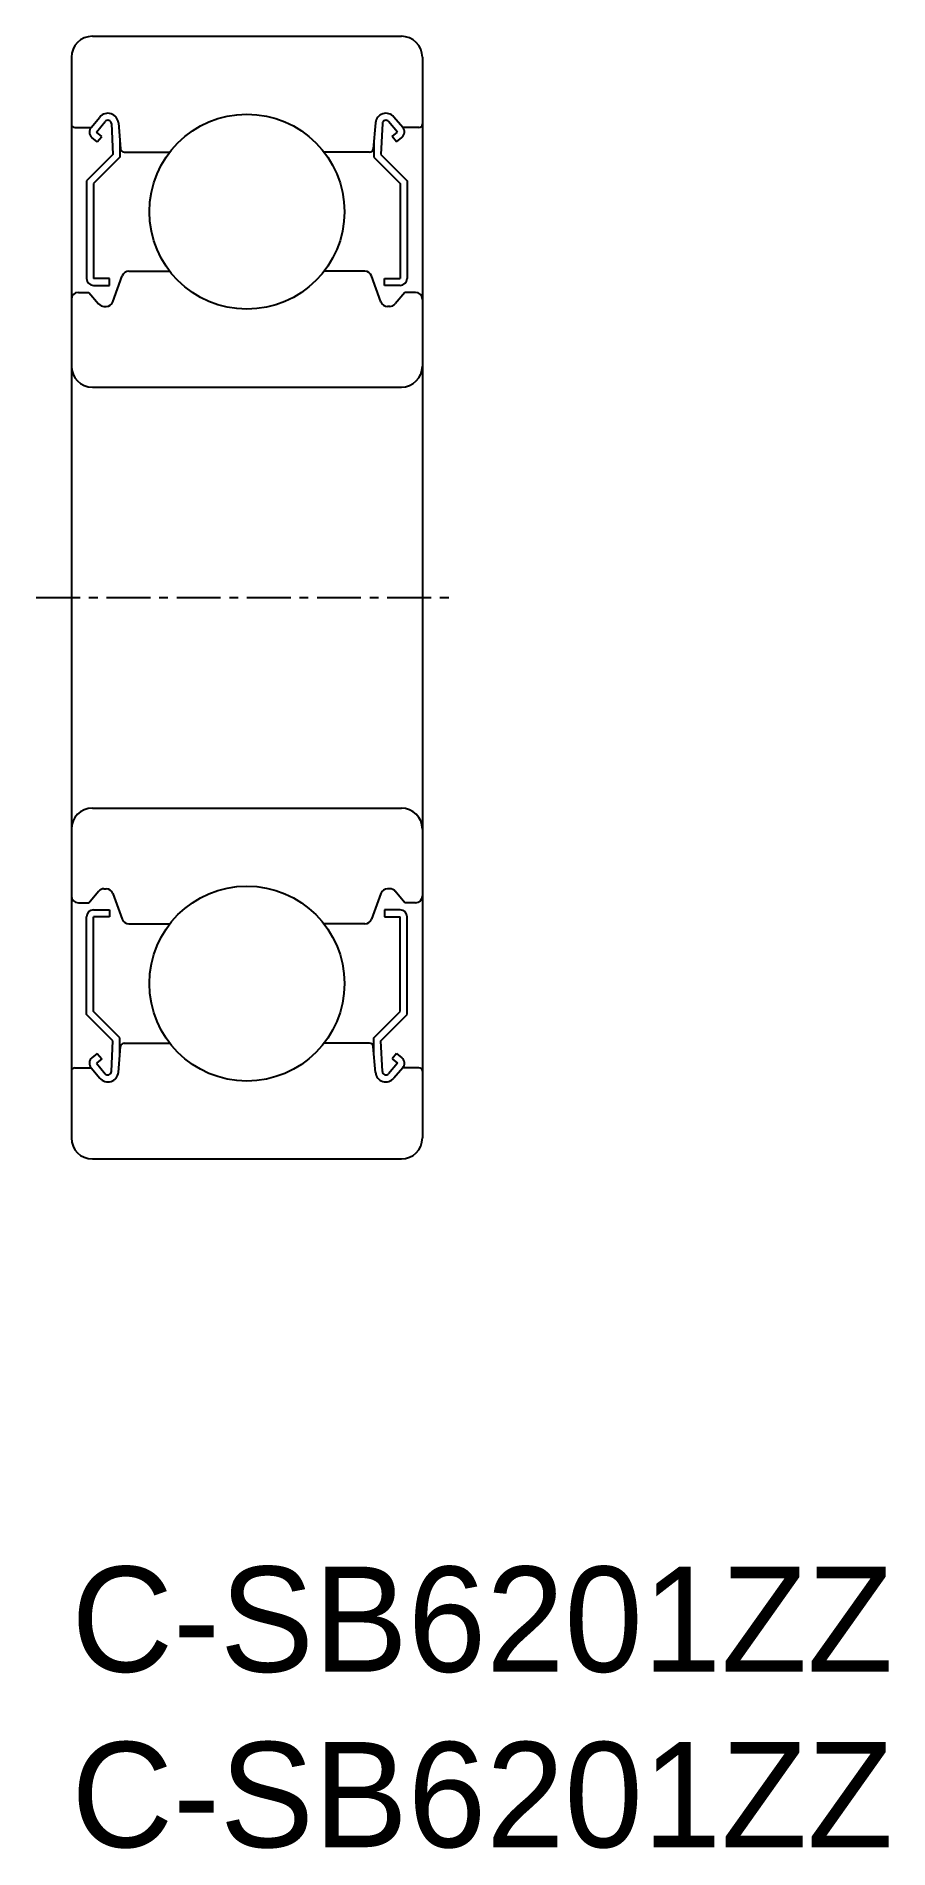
# Model space of a CAD drawing. Extents: x -1 to 23.3, y -8 to 43.6.
import ezdxf

# ---------------------------------------------------------------- set-up
doc = ezdxf.new("R2010")
doc.units = 0
doc.linetypes.add('CENTER', pattern=[2, 1.25, -0.25, 0.25, -0.25])
doc.layers.get('0').update_dxf_attribs({"linetype": 'CONTINUOUS'})
doc.layers.add('CENTER', color=1, linetype='CENTER')

msp = doc.modelspace()

# ---------------------------------------------------------------- linework, layer by layer
for p, q in [((0.6, 43.617), (9.4, 43.617)), ((0, 43.017), (0, 12.217)), ((10, 43.017), (10, 12.217)), ((0.1, 41.017), (0.56, 41.017)), ((0.56, 41.017), (0.81, 41.315)), ((0.713, 40.888), (0.963, 41.186)), ((0.866, 40.76), (0.713, 40.888)), ((1.14, 41.127), (1.183, 40.25)), ((1.338, 41.148), (1.403, 40.408)), ((8.662, 41.148), (8.597, 40.408)), ((8.86, 41.127), (8.817, 40.25)), ((9.287, 40.888), (9.037, 41.186)), ((9.134, 40.76), (9.287, 40.888)), ((9.44, 41.017), (9.19, 41.315)), ((9.9, 41.017), (9.44, 41.017)), ((0.738, 40.607), (0.585, 40.735)), ((0.738, 40.607), (0.866, 40.76)), ((1.383, 40.637), (1.383, 40.167)), ((1.503, 40.317), (2.803, 40.317)), ((8.497, 40.317), (7.197, 40.317)), ((8.617, 40.637), (8.617, 40.167)), ((9.262, 40.607), (9.134, 40.76)), ((9.262, 40.607), (9.415, 40.735)), ((1.183, 40.25), (0.433, 39.5)), ((1.383, 40.167), (0.633, 39.417)), ((8.617, 40.167), (9.367, 39.417)), ((8.817, 40.25), (9.567, 39.5)), ((0.433, 39.5), (0.433, 36.717)), ((0.633, 39.417), (0.633, 36.717)), ((9.367, 39.417), (9.367, 36.717)), ((9.567, 39.5), (9.567, 36.717)), ((1.083, 36.717), (0.633, 36.717)), ((1.083, 36.517), (1.083, 36.717)), ((1.182, 36.049), (1.45, 36.786)), ((1.638, 36.917), (2.803, 36.917)), ((8.362, 36.917), (7.197, 36.917)), ((8.818, 36.049), (8.55, 36.786)), ((8.917, 36.717), (9.367, 36.717)), ((8.917, 36.517), (8.917, 36.717)), ((0.2, 36.317), (0.5, 36.317)), ((0.5, 36.317), (0.776, 35.989)), ((0.633, 36.517), (1.083, 36.517)), ((9.367, 36.517), (8.917, 36.517)), ((9.5, 36.317), (9.224, 35.989)), ((9.8, 36.317), (9.5, 36.317)), ((0.929, 35.917), (0.994, 35.917)), ((9.071, 35.917), (9.006, 35.917)), ((0.6, 33.617), (9.4, 33.617)), ((0.6, 21.617), (9.4, 21.617)), ((0.5, 18.917), (0.776, 19.246)), ((0.929, 19.317), (0.994, 19.317)), ((1.182, 19.186), (1.45, 18.449)), ((8.818, 19.186), (8.55, 18.449)), ((9.071, 19.317), (9.006, 19.317)), ((9.5, 18.917), (9.224, 19.246)), ((0.2, 18.917), (0.5, 18.917)), ((0.633, 18.717), (1.083, 18.717)), ((1.083, 18.717), (1.083, 18.517)), ((9.367, 18.717), (8.917, 18.717)), ((8.917, 18.717), (8.917, 18.517)), ((9.8, 18.917), (9.5, 18.917)), ((0.433, 15.734), (0.433, 18.517)), ((0.633, 15.817), (0.633, 18.517)), ((1.083, 18.517), (0.633, 18.517)), ((1.638, 18.317), (2.803, 18.317)), ((8.362, 18.317), (7.197, 18.317)), ((8.917, 18.517), (9.367, 18.517)), ((9.367, 15.817), (9.367, 18.517)), ((9.567, 15.734), (9.567, 18.517)), ((1.183, 14.984), (0.433, 15.734)), ((1.383, 15.067), (0.633, 15.817)), ((8.617, 15.067), (9.367, 15.817)), ((8.817, 14.984), (9.567, 15.734)), ((1.14, 14.107), (1.183, 14.984)), ((1.383, 14.597), (1.383, 15.067)), ((8.617, 14.597), (8.617, 15.067)), ((8.86, 14.107), (8.817, 14.984)), ((0.738, 14.627), (0.585, 14.499)), ((0.866, 14.474), (0.713, 14.346)), ((0.738, 14.627), (0.866, 14.474)), ((1.338, 14.086), (1.403, 14.826)), ((1.503, 14.917), (2.803, 14.917)), ((8.497, 14.917), (7.197, 14.917)), ((8.662, 14.086), (8.597, 14.826)), ((9.262, 14.627), (9.134, 14.474)), ((9.134, 14.474), (9.287, 14.346)), ((9.262, 14.627), (9.415, 14.499)), ((0.1, 14.217), (0.56, 14.217)), ((0.56, 14.217), (0.81, 13.92)), ((0.713, 14.346), (0.963, 14.048)), ((9.287, 14.346), (9.037, 14.048)), ((9.44, 14.217), (9.19, 13.92)), ((9.9, 14.217), (9.44, 14.217)), ((0.6, 11.617), (9.4, 11.617)), ((3, 11.617), (3, 11.617)), ((5, 11.617), (5, 11.617))]:
    msp.add_line(p, q)
for centre in [(5, 38.617), (5, 38.617), (5, 16.617), (5, 16.617)]:
    msp.add_circle(centre, 2.778)
for centre, radius, start, end in [((0.6, 43.017), 0.6, 90, 180), ((9.4, 43.017), 0.6, 0, 90), ((1.039, 41.122), 0.3, 4.9968, 140.0012), ((8.961, 41.122), 0.3, 39.9988, 175.0032), ((0.1, 41.117), 0.1, 180, 270), ((0.713, 40.889), 0.2, 140.0012, 230.087), ((1.04, 41.122), 0.1, 2.8198, 140.0002), ((8.96, 41.122), 0.1, 39.9998, 177.1802), ((9.287, 40.889), 0.2, 309.913, 39.9988), ((9.9, 41.117), 0.1, 270, 0), ((1.503, 40.417), 0.1, 184.9968, 270), ((8.497, 40.417), 0.1, 270, 355.0032), ((0.633, 36.717), 0.2, 180, 270), ((1.638, 36.717), 0.2, 90, 159.9916), ((8.362, 36.717), 0.2, 20.0084, 90), ((9.367, 36.717), 0.2, 270, 0), ((0.2, 36.117), 0.2, 90, 180), ((9.8, 36.117), 0.2, 0, 90), ((0.929, 36.117), 0.2, 219.9952, 270), ((0.994, 36.117), 0.2, 270, 339.9916), ((9.006, 36.117), 0.2, 200.0084, 270), ((9.071, 36.117), 0.2, 270, 320.0048), ((0.6, 34.217), 0.6, 180, 270), ((9.4, 34.217), 0.6, 270, 0), ((0.6, 21.017), 0.6, 90, 180), ((9.4, 21.017), 0.6, 0, 90), ((0.2, 19.117), 0.2, 180, 270), ((0.929, 19.117), 0.2, 90, 140.0048), ((0.994, 19.117), 0.2, 20.0084, 90), ((9.006, 19.117), 0.2, 90, 159.9916), ((9.071, 19.117), 0.2, 39.9952, 90), ((9.8, 19.117), 0.2, 270, 0), ((0.633, 18.517), 0.2, 90, 180), ((9.367, 18.517), 0.2, 0, 90), ((1.638, 18.517), 0.2, 200.0084, 270), ((8.362, 18.517), 0.2, 270, 339.9916), ((0.713, 14.346), 0.2, 129.913, 219.9988), ((1.503, 14.817), 0.1, 90, 175.0032), ((8.497, 14.817), 0.1, 4.9968, 90), ((9.287, 14.346), 0.2, 320.0012, 50.087), ((0.1, 14.117), 0.1, 90, 180), ((1.039, 14.113), 0.3, 219.9988, 355.0032), ((1.04, 14.112), 0.1, 219.9998, 357.1802), ((8.961, 14.113), 0.3, 184.9968, 320.0012), ((8.96, 14.112), 0.1, 182.8198, 320.0002), ((9.9, 14.117), 0.1, 0, 90), ((0.6, 12.217), 0.6, 180, 270), ((9.4, 12.217), 0.6, 270, 0)]:
    msp.add_arc(centre, radius, start, end)
at = {"layer": 'CENTER', "color": 1, "linetype": 'CENTER'}
msp.add_line((-1, 27.617), (11, 27.617), dxfattribs=at)

# ---------------------------------------------------------------- texts
at = {"color": 7, "linetype": 'CONTINUOUS'}
for p in [(0, -3), (0, -8)]:
    msp.add_text('C-SB6201ZZ', height=3, dxfattribs=at).set_placement(p)

doc.saveas('drawing.dxf')
